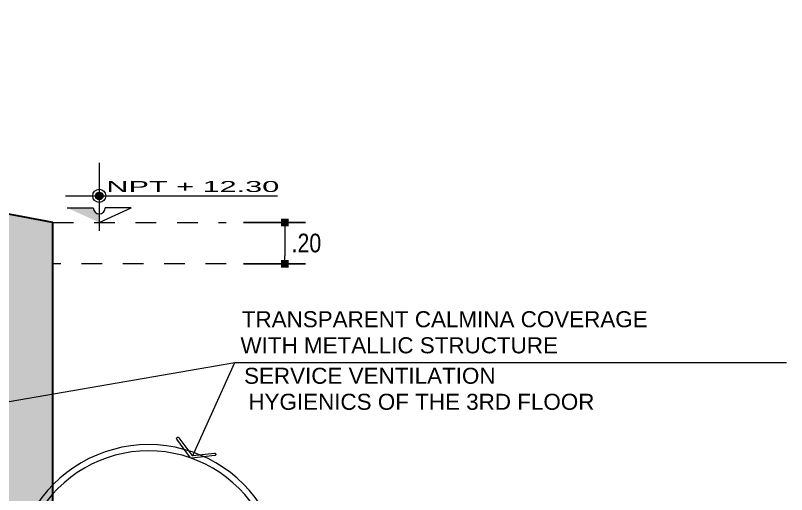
# Model space of a CAD drawing. Header units: millimetres. Extents: x 1555 to 3397, y 790 to 1592.
# Drawn here: x 1716.979 to 1720.705, y 801.699 to 804.013 of the extents above; entities that cross this region are included whole.
import ezdxf

# ---------------------------------------------------------------- set-up
doc = ezdxf.new("R2010")
doc.units = ezdxf.units.MM
doc.linetypes.add('HIDDEN2', pattern=[4.7624999999999975, 3.174999999999998, -1.587499999999999])
doc.layers.get('0').update_dxf_attribs({"lineweight": 5})
doc.layers.get('Defpoints').update_dxf_attribs({"lineweight": 5})
for name, color, linetype, lineweight in [('02', 2, 'Continuous', 5), ('COTA', 250, 'Continuous', 9), ('MURO ELEV 01', 251, 'Continuous', 30), ('TEXTO COTA50', 57, 'Continuous', 13), ('texto de escalera', 252, 'Continuous', 9), ('valoriza', 147, 'Continuous', 9), ('VENTANA', 150, 'Continuous', 5)]:
    doc.layers.add(name, color=color, linetype=linetype, lineweight=lineweight)
for name, color, linetype, lineweight, true_color in [('FLECHAS NPT', 7, 'Continuous', 13, 0x51594d), ('proyecccion', 7, 'Continuous', 9, 0x4b2a49), ('TEXTO', 7, 'Continuous', 20, 0x51594d)]:
    doc.layers.add(name, color=color, linetype=linetype, lineweight=lineweight, true_color=true_color)
doc.styles.add('DETALLES', font='techl___.ttf')
doc.styles.add('HUGO1', font='swisse.ttf')
doc.styles.add('STYLE1', font='arial.ttf', dxfattribs={"width": 2, "height": 0.065})
doc.dimstyles.new('50$0', dxfattribs={"dimscale": 0, "dimtxt": 0.09, "dimasz": 0.038, "dimexe": 0.1, "dimexo": 0.05, "dimgap": 0.02, "dimtad": 2, "dimtih": 1, "dimtoh": 1, "dimlfac": -1, "dimzin": 4, "dimdsep": 46, "dimtxsty": 'DETALLES', "dimblk": 'BOXFILLED', "dimcen": 2.5, "dimclrd": 256, "dimclre": 256, "dimclrt": 256, "dimazin": 0, "dimtfac": 1, "dimtmove": 0, "dimatfit": 2, "dimldrblk": 'DOT', "dimfxl": 0.2, "dimfxlon": 1, "dimtolj": 1, "dimtzin": 0, "dimlwd": -1, "dimarcsym": 0})

# ---------------------------------------------------------------- blocks, each defined once
blk = doc.blocks.new('_BOXFILLED')
at = {"color": 0, "linetype": 'ByBlock'}
blk.add_line((-0.5, 0), (-1, 0), dxfattribs=at)
blk.add_solid([(-0.5, 0.5), (0.5, 0.5), (-0.5, -0.5), (0.5, -0.5)], dxfattribs=at)
blk = doc.blocks.new('*D616')
at = {"layer": 'COTA', "lineweight": -2, "transparency": 16777216}
for p, q in [((1718.080721128736, 803.0132360778762), (1718.380721128736, 803.0132360778762)), ((1718.080721128736, 802.8132360778761), (1718.380721128736, 802.8132360778761))]:
    blk.add_line(p, q, dxfattribs=at)
at = {"layer": 'COTA', "transparency": 16777216}
blk.add_line((1718.280721128736, 802.9752360778762), (1718.280721128736, 802.8512360778761), dxfattribs=at)
at = {"layer": 'Defpoints', "color": 0, "transparency": 16777216}
for p in [(1717.998093742161, 803.0132360778762), (1717.998093742161, 802.8132360778761), (1718.280721128736, 802.8132360778761)]:
    blk.add_point(p, dxfattribs=at)
at = {"layer": 'COTA', "transparency": 16777216, "xscale": 0.038, "yscale": 0.038, "zscale": 0.038}
for p, rotation in [((1718.280721128736, 803.0132360778762), 90), ((1718.280721128736, 802.8132360778761), 270)]:
    blk.add_blockref('_BOXFILLED', p, dxfattribs=dict(at, rotation=rotation))
at = {"layer": 'COTA', "transparency": 16777216, "insert": (1718.384865865578, 802.9132360778764), "char_height": 0.09, "attachment_point": 5, "style": 'DETALLES'}
blk.add_mtext('\\A1;.20', dxfattribs=at)
blk = doc.blocks.new('_Dot')
at = {"layer": '02', "color": 0, "lineweight": -2}
blk.add_line((-0.5, 0), (-1, 0), dxfattribs=at)
at = {"layer": '02', "color": 0, "const_width": 0.5}
blk.add_lwpolyline([(-0.25, 0, 1), (0.25, 0, 1)], format="xyb", close=True, dxfattribs=at)

msp = doc.modelspace()

# ---------------------------------------------------------------- hatches: boundary and pattern name
at = {"linetype": 'Continuous'}
h = msp.add_hatch(color=256, dxfattribs=at)
h.paths.add_polyline_path([(1717.384123677227, 803.013236077876), (1717.384123677227, 803.0549267013637, -0.4142135623731483), (1717.35519555148, 803.0838548271103), (1717.321007594612, 803.0838548271103), (1717.304403667075, 803.0495641071984)])
h.paths.add_polyline_path([(1717.304403667075, 803.0495641071984), (1717.321007594612, 803.0838548271103), (1717.229154428661, 803.0838548271103)])
at = {"layer": 'FLECHAS NPT', "ltscale": 0.8}
h = msp.add_hatch(color=256, dxfattribs=at)
h.paths.add_polyline_path([(1717.384123677227, 803.1232694690538), (1717.384123677227, 803.1416589234926), (1717.365734222788, 803.1416589234926, 0.414213562373095)])
h.paths.add_polyline_path([(1717.402513131666, 803.1416589234926), (1717.384123677227, 803.1416589234926), (1717.384123677227, 803.1232694690538, 0.414213562373095)])
h.paths.add_polyline_path([(1717.402513131666, 803.1416589234926, 0.414213562373095), (1717.384123677227, 803.1600483779315), (1717.384123677227, 803.1416589234926)])
h.paths.add_polyline_path([(1717.384123677227, 803.1416589234926), (1717.384123677227, 803.1600483779315, 0.414213562373095), (1717.365734222788, 803.1416589234926)])
at = {"layer": 'valoriza', "true_color": 0xfcc42c}
msp.add_hatch(color=40, dxfattribs=at).paths.add_polyline_path([(1717.159811800449, 803.0132360778763), (1711.859811800452, 804.0132360778763), (1711.859811800454, 801.6132360778761), (1712.009811800447, 801.6132360778761), (1712.009811800447, 800.6132360778703), (1712.109811800455, 800.6132360778703), (1712.109811800455, 802.4132360778766), (1712.109811800455, 802.8132360778762), (1712.509811800454, 802.8132360778762), (1714.442098109455, 802.8132360778762), (1716.909811799918, 802.8132360778762), (1716.909811799921, 800.6132360778703), (1717.009811800446, 800.6132360778703), (1717.009811800446, 801.6132360778761), (1717.159811800451, 801.6132360778761)])

# ---------------------------------------------------------------- linework, layer by layer
at = {"layer": 'FLECHAS NPT', "ltscale": 0.8}
for p, q in [((1717.384123677227, 803.3017493369028), (1717.384123677227, 802.9732722620954)), ((1717.22045550398, 803.1416589234926), (1718.246030454584, 803.1416589234926)), ((1717.229154428661, 803.0838548271108), (1717.35519555148, 803.0838548271108)), ((1717.384123677227, 803.0132360778762), (1717.53909292579, 803.0838548271113)), ((1717.384123677227, 803.0132360778755), (1717.539092925789, 803.0838548271108)), ((1717.53909292579, 803.0838548271113), (1717.413051802974, 803.0838548271113)), ((1717.539092925789, 803.0838548271108), (1717.413051802974, 803.0838548271108))]:
    msp.add_line(p, q, dxfattribs=at)
for radius in [0.0316040277063011, 0.0183894544388658]:
    msp.add_circle((1717.384123677227, 803.1416589234926), radius, dxfattribs=at)
msp.add_arc((1717.384123677227, 803.0838548271107), 0.028928125746837, 180, 0, dxfattribs=at)
at = {"layer": 'MURO ELEV 01'}
msp.add_lwpolyline([(1717.159811800449, 803.0132360778763), (1711.859811800452, 804.0132360778763), (1711.859811800454, 801.6132360778761), (1712.009811800447, 801.6132360778761), (1712.009811800447, 800.6132360778703), (1712.109811800455, 800.6132360778703), (1712.109811800455, 802.4132360778766), (1712.109811800455, 802.8132360778762), (1712.509811800454, 802.8132360778762), (1714.442098109455, 802.8132360778762), (1716.909811799918, 802.8132360778762), (1716.909811799921, 800.6132360778703), (1717.009811800446, 800.6132360778703), (1717.009811800446, 801.6132360778761), (1717.159811800451, 801.6132360778761)], close=True, dxfattribs=at)
at = {"layer": 'proyecccion', "linetype": 'HIDDEN2', "ltscale": 0.03}
msp.add_lwpolyline([(1717.998093742161, 802.8132360778761), (1717.15981180045, 802.8132360778761), (1717.15981180045, 803.0132360778762), (1717.998093742161, 803.0132360778762)], dxfattribs=at)
at = {"layer": 'TEXTO COTA50'}
for points in [[(1715.382148437263, 801.8777048300532), (1718.038841304006, 802.337054125719), (1720.704740366981, 802.337054125719)], [(1717.837969137916, 801.8912959427847), (1718.038841304006, 802.337054125719), (1720.704740366981, 802.337054125719)]]:
    msp.add_lwpolyline(points, dxfattribs=at)
msp.add_lwpolyline([(1717.941946436083, 801.8868956098801), (1717.83110313105, 801.8741035548347, -0.2679491924311188), (1717.825545345008, 801.8765105597188), (1717.759045447857, 801.9661076501939, -0.4142135623730902), (1717.760299186796, 801.9745807520497), (1717.760299186796, 801.9745807520497, -0.4142135623731088), (1717.768772288651, 801.9733270131112), (1717.831104084734, 801.8893457167641, 0.2679491924311215), (1717.836661870775, 801.8869387118799), (1717.940557704795, 801.8989289825653, -0.4142135623731008), (1717.947268756781, 801.8936066618667), (1717.947268756781, 801.8936066618667, -0.4142135623730283)], format="xyb", close=True, dxfattribs=at)
at = {"layer": 'VENTANA'}
for radius in [0.6475347146159719, 0.6175347146159718]:
    msp.add_arc((1717.622311800443, 801.2924636404141), radius, 29.69447398725786, 150.3055260127507, dxfattribs=at)

# ---------------------------------------------------------------- texts
at = {"layer": 'TEXTO', "ltscale": 0.03, "style": 'HUGO1'}
for s, p in [('TRANSPARENT CALMINA COVERAGE', (1718.072794099541, 802.5070675490947)), ('WITH METALLIC STRUCTURE', (1718.066675144067, 802.381155969222)), ('SERVICE VENTILATION ', (1718.083708656247, 802.2339526066221)), ('HYGIENICS OF THE 3RD FLOOR', (1718.1044214571, 802.1082799410115))]:
    msp.add_text(s, height=0.0774962390384611, dxfattribs=at).set_placement(p)
at = {"layer": 'texto de escalera', "linetype": 'Continuous', "ltscale": 0.5, "insert": (1717.836085806789, 803.2133635265594), "char_height": 0.053, "width": 0.9719744067906139, "attachment_point": 2, "style": 'STYLE1'}
msp.add_mtext('NPT + 12.30', dxfattribs=at)

# ---------------------------------------------------------------- dimensions: what is measured, and where the dimension line sits
at = {"layer": 'COTA'}
dim = msp.add_aligned_dim(p1=(1717.998093742161, 803.0132360778762), p2=(1717.998093742161, 802.8132360778761), distance=0.28262738657508635, dimstyle='50$0', override={"dimscale": 1, "dimtmove": 1}, dxfattribs=at)
dim.commit()
dim.dimension.update_dxf_attribs({"geometry": '*D616', "text_midpoint": (1718.384865865578, 802.9132360778764)})

doc.saveas('drawing.dxf')
